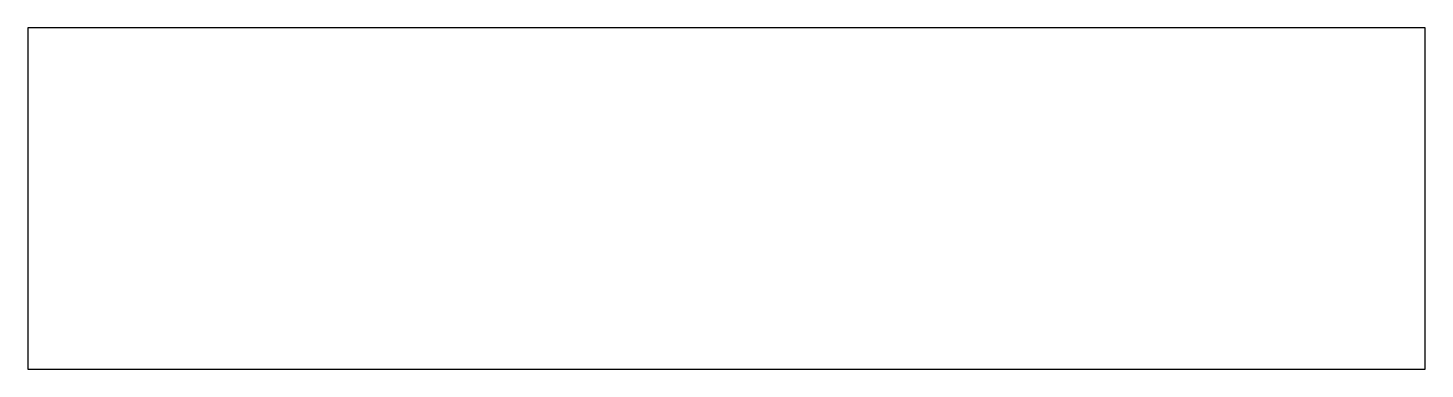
# Model space of a CAD drawing. Header units: millimetres. Extents: x 0 to 180, y 0 to 44.
import ezdxf

# ---------------------------------------------------------------- set-up
doc = ezdxf.new("R2010")
doc.units = ezdxf.units.MM
doc.layers.add('CUT_OUTER', color=1, linetype='Continuous')

msp = doc.modelspace()

# ---------------------------------------------------------------- linework, layer by layer
at = {"layer": 'CUT_OUTER'}
msp.add_lwpolyline([(0, 0), (180, 0), (180, 43.9823), (0, 43.9823)], close=True, dxfattribs=at)

doc.saveas('drawing.dxf')
